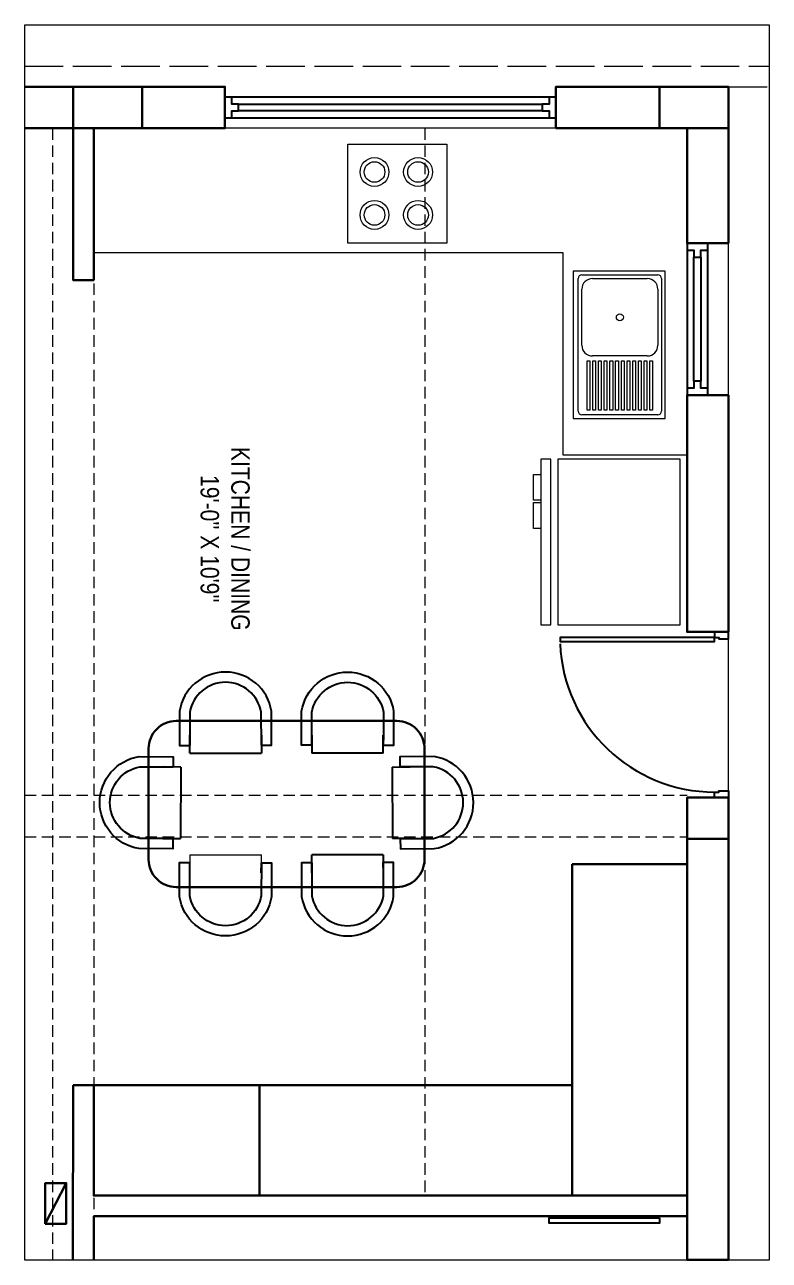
# Model space of a CAD drawing. Header units: millimetres. Extents: x 56222 to 3066687, y -650199 to -121287.
# Drawn here: x 138906.1 to 139068, y -183743.1 to -183474.5 of the extents above; entities that cross this region are included whole.
import ezdxf

# ---------------------------------------------------------------- set-up
doc = ezdxf.new("R2010")
doc.units = ezdxf.units.MM
doc.header["$MEASUREMENT"] = 0
doc.linetypes.add('ACAD_ISO02W100', pattern=[15, 12, -3])
doc.linetypes.add('DASHED2', pattern=[0.375, 0.25, -0.125])
for name, color, linetype in [('AR DOOR', 40, 'Continuous'), ('AR ELE-5', 134, 'Continuous'), ('str coll', 6, 'Continuous')]:
    doc.layers.add(name, color=color, linetype=linetype)
for name, color, linetype, lineweight in [('CENTERLINE ( COLUMN ) ~ DIM', 7, 'Continuous', 9), ('COLUMN', 1, 'Continuous', 30), ('FIRST FLOOR ( DW_RAIL )', 7, 'Continuous', 9), ('FIRST FLOOR ( TEXT )', 7, 'Continuous', 9), ('FURNITURE', 32, 'Continuous', 9), ('GROUND FLOOR', 7, 'Continuous', 9), ('GROUND FLOOR  ( PLINE )', 251, 'Continuous', 30), ('Labelling', 1, 'Continuous', 25), ('XX~SLAB ( BEAM )~ ( DIM )', 7, 'Continuous', 9)]:
    doc.layers.add(name, color=color, linetype=linetype, lineweight=lineweight)
doc.layers.add('PDF_INT-ELEC SWITCH BOARD', color=7, linetype='Continuous', true_color=0x00751d)
doc.layers.add('XX~SLAB ( PLINE )', color=251, linetype='Continuous', plot=False)
doc.styles.add('KATHA', font='swissc.ttf')

# ---------------------------------------------------------------- blocks, each defined once
blk = doc.blocks.new('*U131')
for points in [[(-40, 0), (0, 0), (0, 30), (10, 30), (10, 100), (-40, 100)], [(1160, 0), (1120, 0), (1120, 30), (1110, 30), (1110, 100), (1160, 100)], [(0, 0), (0, -1120), (30, -1120), (30, 0)]]:
    blk.add_lwpolyline(points, close=True)
at = {"layer": 'AR ELE-5', "linetype": 'ByBlock', "ltscale": 15}
blk.add_arc((-1.6, 0.7), 1121.6, 272.37301, 359.96526, dxfattribs=at)
blk = doc.blocks.new('sf sfs')
at = {"layer": 'FURNITURE'}
blk.add_line((3348685.97, -514612.12), (3348664.42, -514612.12), dxfattribs=at)
blk.add_lwpolyline([(3348664.42, -514612.12), (3348664.42, -514590.57), (3348685.97, -514590.57), (3348685.97, -514612.12)], dxfattribs=at)
for centre, radius in [((3348670.49, -514596.83), 3.14), ((3348679.82, -514596.83), 3.14), ((3348670.49, -514596.83), 2.24), ((3348679.82, -514596.83), 2.24), ((3348670.49, -514606.3), 3.14), ((3348670.49, -514606.3), 2.24), ((3348679.82, -514606.3), 3.14), ((3348679.82, -514606.3), 2.24)]:
    blk.add_circle(centre, radius, dxfattribs=at)
blk = doc.blocks.new('SED S')
at = {"layer": 'FURNITURE', "lineweight": 18, "elevation": -0.07}
for points in [[(3340618.66, -514630.85), (3340618.66, -514633.06), (3340654.66, -514633.06), (3340654.66, -514630.85)], [(3340618.66, -514634.61), (3340618.66, -514661.17), (3340654.66, -514661.17), (3340654.66, -514634.61)]]:
    blk.add_lwpolyline(points, close=True, dxfattribs=at)
at = {"layer": 'FURNITURE', "lineweight": 18, "elevation": -0.07, "flags": 128}
for points in [[(3340639.61, -514630.85), (3340639.61, -514629.27), (3340645.24, -514629.27), (3340645.24, -514630.85)], [(3340645.71, -514630.85), (3340645.71, -514629.27), (3340651.34, -514629.27), (3340651.34, -514630.85)]]:
    blk.add_lwpolyline(points, dxfattribs=at)
blk = doc.blocks.new('SD DSD')
at = {"layer": 'FURNITURE', "lineweight": 25}
for p, q in [((3348486.7, -514623.32), (3348486.68, -514619.42)), ((3348502.23, -514619.34), (3348502.25, -514623.25)), ((3348483.69, -514625.26), (3348479.79, -514625.25)), ((3348483.69, -514625.26), (3348483.66, -514640.81)), ((3348486.7, -514623.32), (3348502.25, -514623.25)), ((3348505.76, -514625.26), (3348509.66, -514625.25)), ((3348505.76, -514625.26), (3348505.79, -514640.81)), ((3348479.75, -514640.8), (3348483.66, -514640.81)), ((3348509.7, -514640.8), (3348505.79, -514640.81)), ((3348479.75, -514651.77), (3348483.66, -514651.76)), ((3348483.69, -514667.31), (3348483.66, -514651.76)), ((3348483.69, -514667.31), (3348479.79, -514667.32)), ((3348486.7, -514669.25), (3348486.68, -514673.16)), ((3348486.7, -514669.25), (3348502.25, -514669.32)), ((3348502.23, -514673.23), (3348502.25, -514669.32))]:
    blk.add_line(p, q, dxfattribs=at)
at = {"layer": 'FURNITURE'}
for p, q in [((3348505.76, -514667.31), (3348505.79, -514651.76)), ((3348509.7, -514651.77), (3348505.79, -514651.76)), ((3348505.76, -514667.31), (3348509.66, -514667.32))]:
    blk.add_line(p, q, dxfattribs=at)
at = {"layer": 'FURNITURE', "lineweight": 25, "flags": 128}
for points in [[(3348502.23, -514621.56), (3348504.46, -514621.55), (3348504.42, -514614.17, 0.853613), (3348484.42, -514614.22), (3348484.46, -514621.65), (3348486.68, -514621.64)], [(3348502.22, -514619.34), (3348502.23, -514621.56), (3348502.2, -514614.36, 0.835758), (3348486.65, -514614.39), (3348486.67, -514619.42), (3348486.68, -514621.64)], [(3348481.97, -514640.8), (3348481.97, -514643.02), (3348474.58, -514643.01, -0.853613), (3348474.58, -514623.01), (3348482.01, -514623.02), (3348482.01, -514625.25)], [(3348507.48, -514640.8), (3348507.48, -514643.02), (3348514.87, -514643.01, 0.853613), (3348514.87, -514623.01), (3348507.44, -514623.02), (3348507.44, -514625.25)], [(3348479.75, -514640.79), (3348481.97, -514640.8), (3348474.77, -514640.78, -0.835758), (3348474.76, -514625.23), (3348479.79, -514625.24), (3348482.01, -514625.25)], [(3348509.7, -514640.79), (3348507.48, -514640.8), (3348514.68, -514640.78, 0.835758), (3348514.69, -514625.23), (3348509.66, -514625.24), (3348507.44, -514625.25)], [(3348481.97, -514651.77), (3348481.97, -514649.55), (3348474.58, -514649.57, 0.853613), (3348474.58, -514669.57), (3348482.01, -514669.55), (3348482.01, -514667.32)], [(3348507.48, -514651.77), (3348507.48, -514649.55), (3348514.87, -514649.57, -0.853613), (3348514.87, -514669.57), (3348507.44, -514669.55), (3348507.44, -514667.32)], [(3348479.75, -514651.78), (3348481.97, -514651.77), (3348474.77, -514651.79, 0.835758), (3348474.76, -514667.34), (3348479.79, -514667.33), (3348482.01, -514667.33)], [(3348509.7, -514651.78), (3348507.48, -514651.77), (3348514.68, -514651.79, -0.835758), (3348514.69, -514667.34), (3348509.66, -514667.33), (3348507.44, -514667.33)], [(3348502.23, -514671.01), (3348504.46, -514671.02), (3348504.42, -514678.4, -0.853613), (3348484.42, -514678.36), (3348484.46, -514670.92), (3348486.68, -514670.93)], [(3348502.22, -514673.23), (3348502.23, -514671.01), (3348502.2, -514678.21, -0.835758), (3348486.65, -514678.18), (3348486.67, -514673.16), (3348486.68, -514670.93)]]:
    blk.add_lwpolyline(points, format="xyb", dxfattribs=at)
at = {"layer": 'FURNITURE', "lineweight": 30}
blk.add_lwpolyline([(3348506.78, -514676.29), (3348482.68, -514676.29, -0.414214), (3348476.68, -514670.29), (3348476.68, -514622.29, -0.414214), (3348482.68, -514616.29), (3348506.78, -514616.29, -0.414214), (3348512.78, -514622.29), (3348512.78, -514670.29, -0.414214)], format="xyb", close=True, dxfattribs=at)

msp = doc.modelspace()

# ---------------------------------------------------------------- linework, layer by layer
at = {"color": 5}
msp.add_lwpolyline([(139044.118, -183733.894), (139044.118, -183735.069), (139020.11, -183735.069), (139020.11, -183733.894)], close=True, dxfattribs=at)
at = {"layer": 'CENTERLINE ( COLUMN ) ~ DIM'}
for p, q in [((138949.618, -183488.027), (138949.618, -183497.027)), ((139021.618, -183488.027), (139021.618, -183497.027)), ((139044.118, -183488.027), (139044.118, -183497.027))]:
    msp.add_line(p, q, dxfattribs=at)
at = {"layer": 'COLUMN'}
for points in [[(138931.618, -183488.027), (138931.618, -183497.027), (138916.618, -183497.027), (138916.618, -183488.027)], [(139059.118, -183488.027), (139059.118, -183497.027), (139044.118, -183497.027), (139044.118, -183488.027)], [(139059.118, -183642.527), (139059.118, -183651.527), (139050.118, -183651.527), (139050.118, -183642.527)]]:
    msp.add_lwpolyline(points, close=True, dxfattribs=at)
msp.add_lwpolyline([(139050.118, -183743.103), (139050.118, -183743.027), (139059.118, -183743.027), (139059.118, -183743.103)], dxfattribs=at)
at = {"layer": 'FIRST FLOOR ( DW_RAIL )', "lineweight": 0}
msp.add_lwpolyline([(139068.014, -183474.532), (139068.014, -183743.103), (138906.09, -183743.103), (138906.09, -183474.532)], close=True, dxfattribs=at)
at = {"layer": 'FURNITURE'}
for p, q in [((139026.469, -183558.535, -0.001), (139026.469, -183529.687, -0.001)), ((139027.244, -183528.912, -0.001), (139043.785, -183528.912, -0.001)), ((139029.568, -183529.72, -0.001), (139041.461, -183529.72, -0.001)), ((139044.56, -183529.687, -0.001), (139044.56, -183558.535, -0.001)), ((139027.244, -183544.211, -0.001), (139027.244, -183532.044, -0.001)), ((139043.785, -183532.044, -0.001), (139043.785, -183544.211, -0.001)), ((139041.461, -183546.535, -0.001), (139029.568, -183546.535, -0.001)), ((139043.785, -183559.309, -0.001), (139027.244, -183559.309, -0.001))]:
    msp.add_line(p, q, dxfattribs=at)
at = {"layer": 'FURNITURE', "lineweight": 30}
for p, q in [((139050.118, -183657.027), (139025.118, -183657.027)), ((139025.118, -183657.027), (139025.118, -183729.027)), ((138921.118, -183705.027), (139025.118, -183705.027))]:
    msp.add_line(p, q, dxfattribs=at)
at = {"layer": 'FURNITURE', "elevation": -0.001}
for points in [[(139025.334, -183528.127), (139025.334, -183560.127), (139045.334, -183560.127), (139045.334, -183528.127)], [(139029.011, -183547.557), (139029.011, -183558.287), (139028.424, -183558.287), (139028.424, -183547.557)], [(139030.247, -183547.557), (139030.247, -183558.287), (139029.66, -183558.287), (139029.66, -183547.557)], [(139031.483, -183547.557), (139031.483, -183558.287), (139030.896, -183558.287), (139030.896, -183547.557)], [(139032.719, -183547.557), (139032.719, -183558.287), (139032.132, -183558.287), (139032.132, -183547.557)], [(139033.954, -183547.557), (139033.954, -183558.287), (139033.367, -183558.287), (139033.367, -183547.557)], [(139035.19, -183547.557), (139035.19, -183558.287), (139034.603, -183558.287), (139034.603, -183547.557)], [(139036.426, -183547.557), (139036.426, -183558.287), (139035.839, -183558.287), (139035.839, -183547.557)], [(139037.662, -183547.557), (139037.662, -183558.287), (139037.075, -183558.287), (139037.075, -183547.557)], [(139038.898, -183547.557), (139038.898, -183558.287), (139038.311, -183558.287), (139038.311, -183547.557)], [(139040.134, -183547.557), (139040.134, -183558.287), (139039.546, -183558.287), (139039.546, -183547.557)], [(139041.369, -183547.557), (139041.369, -183558.287), (139040.782, -183558.287), (139040.782, -183547.557)], [(139042.605, -183547.557), (139042.605, -183558.287), (139042.018, -183558.287), (139042.018, -183547.557)]]:
    msp.add_lwpolyline(points, close=True, dxfattribs=at)
at = {"layer": 'FURNITURE', "lineweight": 30}
msp.add_lwpolyline([(138921.118, -183705.027), (138921.118, -183729.027), (138957.119, -183729.027), (138957.119, -183705.027)], close=True, dxfattribs=at)
at = {"layer": 'FURNITURE'}
msp.add_circle((139035.515, -183538.127, -0.001), 0.762, dxfattribs=at)
for centre, radius, start, end in [((139027.244, -183529.687, -0.001), 0.775, 90, 180), ((139029.568, -183532.044, -0.001), 2.324, 90, 180), ((139041.461, -183532.044, -0.001), 2.324, 0, 90), ((139043.785, -183529.687, -0.001), 0.775, 0, 90), ((139029.568, -183544.211, -0.001), 2.324, 180, 270), ((139041.461, -183544.211, -0.001), 2.324, 270, 0), ((139027.244, -183558.535, -0.001), 0.775, 180, 270), ((139043.785, -183558.535, -0.001), 0.775, 270, 0)]:
    msp.add_arc(centre, radius, start, end, dxfattribs=at)
at = {"layer": 'GROUND FLOOR'}
for p, q in [((138949.618, -183497.027), (138949.618, -183488.027)), ((139021.618, -183497.027), (139021.618, -183488.027)), ((139059.118, -183743.103), (139059.118, -183488.027)), ((138916.618, -183497.027), (138906.09, -183497.027)), ((139050.118, -183497.027), (138930.118, -183497.027)), ((139050.118, -183606.527), (139050.118, -183497.027)), ((138921.118, -183530.027), (138916.618, -183530.027)), ((139059.118, -183606.527), (139050.118, -183606.527)), ((139050.118, -183725.027), (139050.118, -183642.527)), ((139059.118, -183642.527), (139050.118, -183642.527)), ((139059.118, -183651.527), (139050.118, -183651.527)), ((138916.618, -183705.027), (138921.118, -183705.027)), ((138921.118, -183729.027), (138921.118, -183705.027)), ((139050.118, -183743.103), (139050.118, -183729.527)), ((138921.118, -183733.527), (138921.118, -183743.103))]:
    msp.add_line(p, q, dxfattribs=at)
at = {"layer": 'GROUND FLOOR', "linetype": 'ACAD_ISO02W100', "ltscale": 0.7}
msp.add_line((139059.118, -183488.027), (139068.014, -183488.027), dxfattribs=at)
at = {"layer": 'GROUND FLOOR', "color": 1, "linetype": 'ACAD_ISO02W100', "ltscale": 0.7}
msp.add_lwpolyline([(138906.09, -183483.527), (139068.014, -183483.527)], dxfattribs=at)
at = {"layer": 'GROUND FLOOR  ( PLINE )'}
for p, q in [((139050.118, -183725.027), (139050.118, -183651.527)), ((139050.118, -183651.527), (139059.118, -183651.527)), ((139059.118, -183651.527), (139059.118, -183743.103)), ((138916.565, -183743.103), (138916.618, -183705.027)), ((138916.618, -183705.027), (138921.118, -183705.027)), ((138921.118, -183705.027), (138921.118, -183729.027)), ((139050.118, -183743.103), (139050.118, -183725.027)), ((138921.118, -183729.027), (139050.118, -183729.027)), ((139050.118, -183733.527), (138921.118, -183733.527)), ((138921.118, -183733.527), (138921.118, -183743.103))]:
    msp.add_line(p, q, dxfattribs=at)
msp.add_lwpolyline([(138906.09, -183497.027), (138916.618, -183497.027), (138916.618, -183530.027), (138921.118, -183530.027), (138921.118, -183497.027), (138931.618, -183497.027), (138931.618, -183488.027), (138906.09, -183488.027)], dxfattribs=at)
for points in [[(138931.618, -183497.027), (138931.618, -183488.027), (138949.618, -183488.027), (138949.618, -183497.027)], [(139021.618, -183497.027), (139021.618, -183488.027), (139044.118, -183488.027), (139044.118, -183497.027)], [(139059.118, -183522.027), (139059.118, -183488.027), (139044.118, -183488.027), (139044.118, -183497.027), (139050.118, -183497.027), (139050.118, -183522.027)], [(139059.118, -183555.027), (139059.118, -183606.527), (139050.118, -183606.527), (139050.118, -183555.027)]]:
    msp.add_lwpolyline(points, close=True, dxfattribs=at)
at = {"layer": 'Labelling', "color": 251, "linetype": 'DASHED2', "lineweight": 0, "ltscale": 10, "true_color": 0x636466}
for p, q in [((138912.118, -183497.027), (138912.118, -183743.103)), ((138921.118, -183497.027), (138921.118, -183743.103)), ((138993.118, -183497.027), (138993.118, -183729.027)), ((138906.09, -183642.027), (139050.118, -183642.027)), ((138906.09, -183651.027), (139050.118, -183651.027))]:
    msp.add_line(p, q, dxfattribs=at)
at = {"layer": 'PDF_INT-ELEC SWITCH BOARD', "color": 40, "lineweight": 30, "true_color": 0xffc61a}
msp.add_line((138915.118, -183726.336), (138910.57, -183735.151), dxfattribs=at)
msp.add_lwpolyline([(138910.57, -183735.151), (138915.118, -183735.151), (138915.118, -183726.336), (138910.57, -183726.336)], close=True, dxfattribs=at)
at = {"layer": 'XX~SLAB ( BEAM )~ ( DIM )'}
for p, q in [((138921.118, -183524.027), (139023.118, -183524.027)), ((139023.118, -183524.027), (139023.118, -183568.007)), ((139023.118, -183568.007), (139050.118, -183568.007))]:
    msp.add_line(p, q, dxfattribs=at)
at = {"layer": 'XX~SLAB ( PLINE )'}
for points in [[(138949.618, -183494.777), (138951.118, -183494.777), (138951.118, -183493.277), (138952.618, -183493.277), (138952.618, -183491.777), (139018.618, -183491.777), (139018.618, -183493.277), (139020.118, -183493.277), (139020.118, -183494.777), (139021.618, -183494.777), (139021.618, -183490.277), (139020.118, -183490.277), (139020.118, -183491.777), (139018.618, -183491.777), (139018.618, -183493.277), (138952.618, -183493.277), (138952.618, -183491.777), (138951.118, -183491.777), (138951.118, -183490.277), (138949.618, -183490.277), (138949.618, -183494.777), (139021.618, -183494.777), (139021.618, -183490.277), (138949.618, -183490.277)], [(139050.118, -183522.027), (139050.118, -183523.527), (139051.618, -183523.527), (139051.618, -183525.027), (139053.118, -183525.027), (139053.118, -183552.027), (139051.618, -183552.027), (139051.618, -183553.527), (139050.118, -183553.527), (139050.118, -183555.027), (139054.618, -183555.027), (139054.618, -183553.527), (139053.118, -183553.527), (139053.118, -183552.027), (139051.618, -183552.027), (139051.618, -183525.027), (139053.118, -183525.027), (139053.118, -183523.527), (139054.618, -183523.527), (139054.618, -183522.027), (139050.118, -183522.027), (139050.118, -183555.027), (139054.618, -183555.027), (139054.618, -183522.027)]]:
    msp.add_lwpolyline(points, close=True, dxfattribs=at)

# ---------------------------------------------------------------- block references
at = {"lineweight": 35}
for name, p, rotation in [('sf sfs', (653588.462, 3165163.941), 270), ('SED S', (-375612.549, -3524223.619, 0.07), 90)]:
    msp.add_blockref(name, p, dxfattribs=dict(at, rotation=rotation))
at = {"layer": 'AR DOOR', "linetype": 'ByBlock', "lineweight": -2, "extrusion": (0, 0, -1), "xscale": -0.02999999999997555, "yscale": 0.02999999999997555, "zscale": -0.02999999999997555, "rotation": 90}
msp.add_blockref('*U131', (-139056.118, -183607.727), dxfattribs=at)
at = {"layer": 'str coll', "lineweight": 35, "rotation": 270}
msp.add_blockref('SD DSD', (653609.327, 3164850.803), dxfattribs=at)

# ---------------------------------------------------------------- texts
at = {"layer": 'FIRST FLOOR ( TEXT )', "insert": (138949.645, -183586.275), "char_height": 4, "attachment_point": 5, "rotation": 270, "style": 'KATHA'}
msp.add_mtext("KITCHEN / DINING\\P19'-0'' X 10'9''", dxfattribs=at)

doc.saveas('drawing.dxf')
